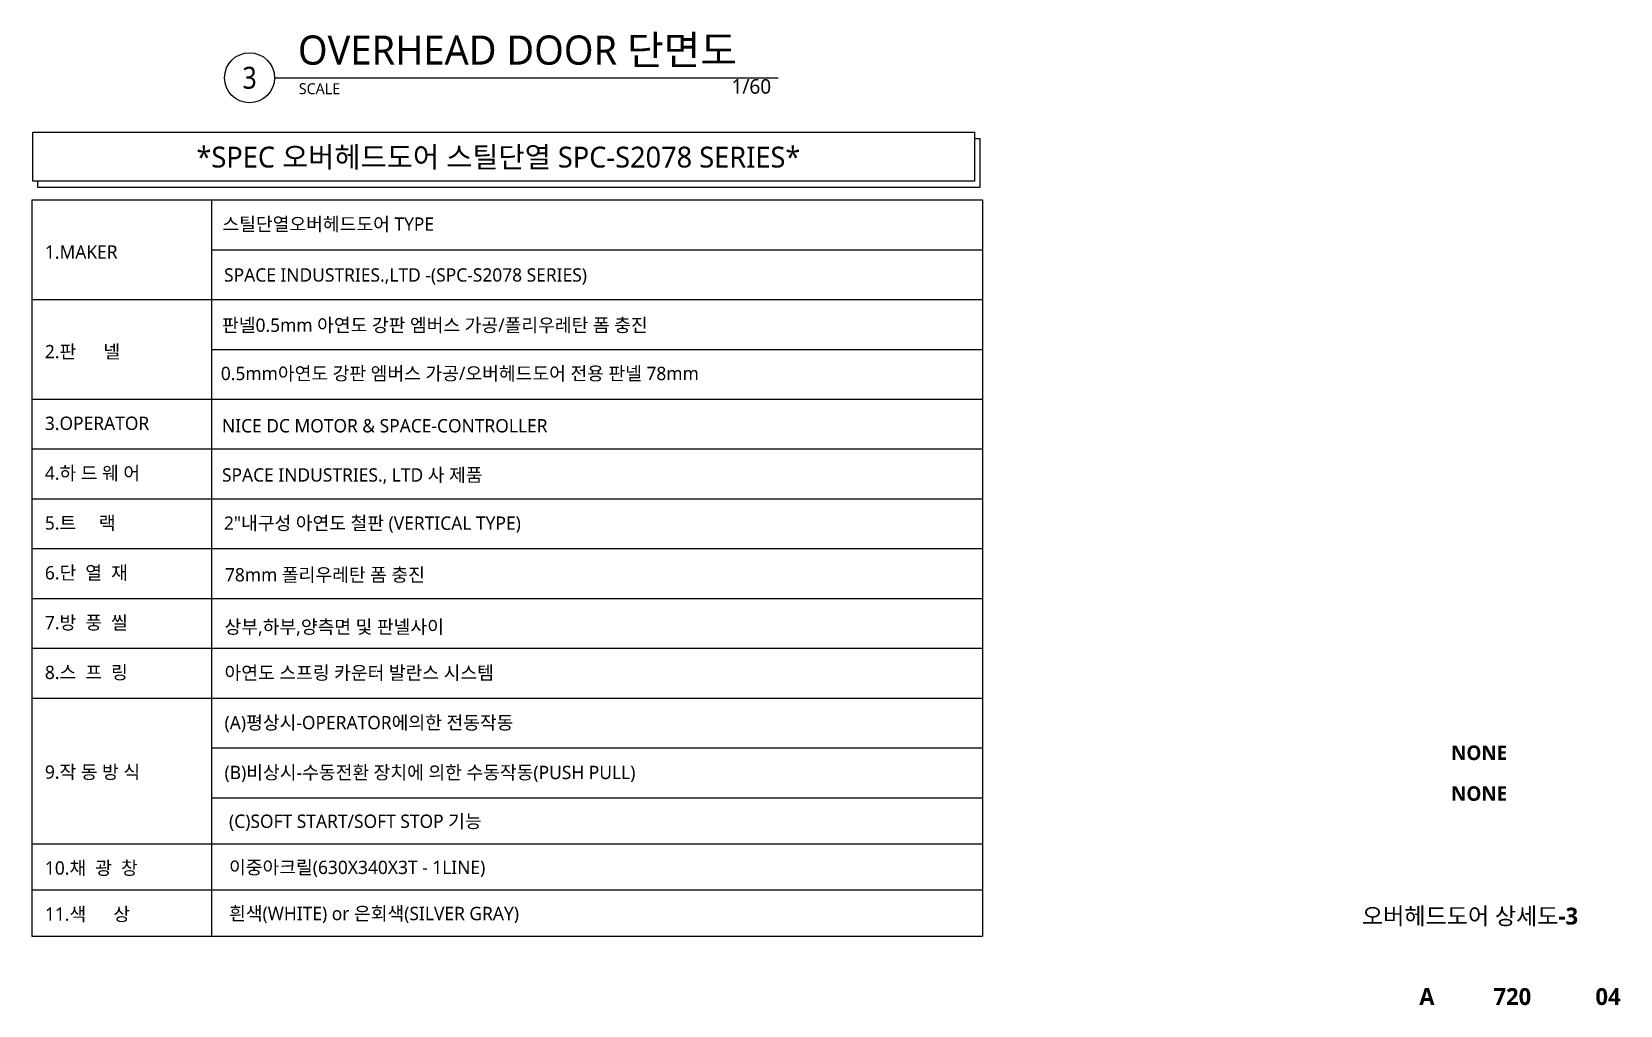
# Model space of a CAD drawing. Header units: millimetres. Extents: x 909 to 159266, y 137 to 21462.
# Drawn here: x 64726 to 74601, y 764 to 6815 of the extents above; entities that cross this region are included whole.
import ezdxf
from ezdxf.enums import TextEntityAlignment as Align

# ---------------------------------------------------------------- set-up
doc = ezdxf.new("R2010")
doc.units = ezdxf.units.MM
doc.header["$LTSCALE"] = 50
doc.header["$MEASUREMENT"] = 0
for name, color, linetype in [('A-ANNO-TITL', 7, 'Continuous'), ('OHD', 7, 'Continuous'), ('TIT', 3, 'Continuous'), ('건축120130$0$MARK', 3, 'Continuous')]:
    doc.layers.add(name, color=color, linetype=linetype)
doc.styles.add('SH_대대리576', font='')
doc.styles.add('울릉도M', font='NanumGothic.ttf')
doc.styles.get('SH_대대리576').set_extended_font_data('NanumGothic', bold=True)

msp = doc.modelspace()

# ---------------------------------------------------------------- linework, layer by layer
msp.add_lwpolyline([(64732.9, 6190.7), (70587.3, 6190.7), (70587.3, 5885.8), (64732.9, 5885.8)], close=True)
msp.add_lwpolyline([(70587.3, 6152.2), (70619, 6152.2), (70619, 5847.4), (64764.6, 5847.4), (64764.6, 5885.8)])
at = {"layer": 'OHD'}
for p, q in [((64725.9, 5770.1), (64725.9, 1194)), ((64725.9, 5770.1), (70635.2, 5770.1)), ((65843.3, 5770.1), (65843.3, 1194)), ((70635.2, 5770.1), (70635.2, 1194)), ((65843.3, 5460.5), (70635.2, 5460.5)), ((64725.9, 5150.8), (70635.2, 5150.8)), ((65843.3, 4841.1), (70635.2, 4841.1)), ((64725.9, 4531.5), (70635.2, 4531.5)), ((64725.9, 4221.8), (70635.2, 4221.8)), ((64725.9, 3912.1), (70635.2, 3912.1)), ((64725.9, 3602.5), (70635.2, 3602.5)), ((64725.9, 3292.8), (70635.2, 3292.8)), ((64725.9, 2983.2), (70635.2, 2983.2)), ((64725.9, 2673.5), (70635.2, 2673.5)), ((65843.3, 2363.8), (70635.2, 2363.8)), ((65843.3, 2054.2), (70635.2, 2054.2)), ((64725.9, 1767.4), (70635.2, 1767.4)), ((64725.9, 1480.7), (70635.2, 1480.7)), ((64725.9, 1194), (70635.2, 1194))]:
    msp.add_line(p, q, dxfattribs=at)
at = {"layer": '건축120130$0$MARK', "color": 4}
msp.add_line((66235.5, 6529.5), (69364.9, 6529.5), dxfattribs=at)
msp.add_circle((66080, 6529.5), 155.5, dxfattribs=at)

# ---------------------------------------------------------------- texts
at = {"layer": 'A-ANNO-TITL', "style": 'SH_대대리576'}
for s, height, p in [('NONE', 90, (73723.6, 2333.3)), ('NONE', 90, (73723.6, 2080)), ('오버헤드도어 상세도-3', 105, (73667, 1319.2)), ('A', 105, (73398.8, 818.1)), ('720', 105, (73930.1, 818.1)), ('04', 105, (74524.7, 818.1))]:
    msp.add_text(s, height=height, dxfattribs=at).set_placement(p, align=Align.MIDDLE)
at = {"layer": 'TIT', "color": 4, "style": '울릉도M'}
for s, height, p in [('*SPEC 오버헤드도어 스틸단열 SPC-S2078 SERIES*', 129.633, (65749.6, 5971.3)), ('스틸단열오버헤드도어 TYPE', 82.965, (65910.9, 5578.1)), ('1.MAKER', 82.97, (64807.5, 5404.8)), ('SPACE INDUSTRIES.,LTD -(SPC-S2078 SERIES)', 82.965, (65921.4, 5262)), ('판넬0.5mm 아연도 강판 엠버스 가공/폴리우레탄 폼 충진', 82.965, (65908.8, 4950.1)), ('2.판      넬', 82.97, (64807.5, 4785.5)), ('0.5mm아연도 강판 엠버스 가공/오버헤드도어 전용 판넬 78mm', 82.965, (65901.3, 4649.9)), ('3.OPERATOR', 82.97, (64807.5, 4339.9)), ('NICE DC MOTOR & SPACE-CONTROLLER', 82.965, (65908.4, 4324.6)), ('4.하 드 웨 어', 82.97, (64807.5, 4030.2)), ('SPACE INDUSTRIES., LTD 사 제품', 82.965, (65908.4, 4018.9)), ('5.트     랙', 82.97, (64807.5, 3720.6)), ('2"내구성 아연도 철판 (VERTICAL TYPE)', 82.965, (65920.8, 3719.2)), ('6.단  열  재', 82.97, (64807.5, 3410.9)), ('78mm 폴리우레탄 폼 충진', 82.965, (65926.8, 3398.3)), ('7.방  풍  씰', 82.97, (64807.5, 3101.2)), ('상부,하부,양측면 및 판넬사이', 82.965, (65924.3, 3074.6)), ('8.스  프  링', 82.97, (64807.5, 2791.6)), ('아연도 스프링 카운터 발란스 시스템', 82.965, (65924.3, 2788.9)), ('(A)평상시-OPERATOR에의한 전동작동', 82.965, (65924.3, 2479.2)), ('9.작 동 방 식', 82.97, (64807.5, 2172.2)), ('(B)비상시-수동전환 장치에 의한 수동작동(PUSH PULL)', 82.965, (65924.3, 2169.6)), ('(C)SOFT START/SOFT STOP 기능', 82.965, (65952.2, 1866.3)), ('10.채  광  창', 82.97, (64807.5, 1575.8)), ('이중아크릴(630X340X3T - 1LINE)', 82.965, (65952.2, 1579.6)), ('11.색      상', 82.965, (64807.5, 1289.1)), ('흰색(WHITE) or 은회색(SILVER GRAY)', 82.965, (65952.2, 1292.8))]:
    msp.add_text(s, height=height, dxfattribs=at).set_placement(p)
at = {"layer": '건축120130$0$MARK', "color": 0, "style": '울릉도M'}
for s, height, p in [('OVERHEAD DOOR 단면도', 181.426, (66380.3, 6610.5)), ('SCALE', 68.03, (66385.9, 6427.3))]:
    msp.add_text(s, height=height, dxfattribs=at).set_placement(p)
at = {"layer": '건축120130$0$MARK', "color": 0, "style": '울릉도M', "width": 0.875}
msp.add_text('3', height=136.1, dxfattribs=at).set_placement((66080, 6529.5), align=Align.MIDDLE)
at = {"layer": '건축120130$0$MARK', "color": 0, "style": '울릉도M'}
msp.add_text('1/60', height=90.71, dxfattribs=at).set_placement((69322.2, 6430.1), align=Align.RIGHT)

doc.saveas('drawing.dxf')
